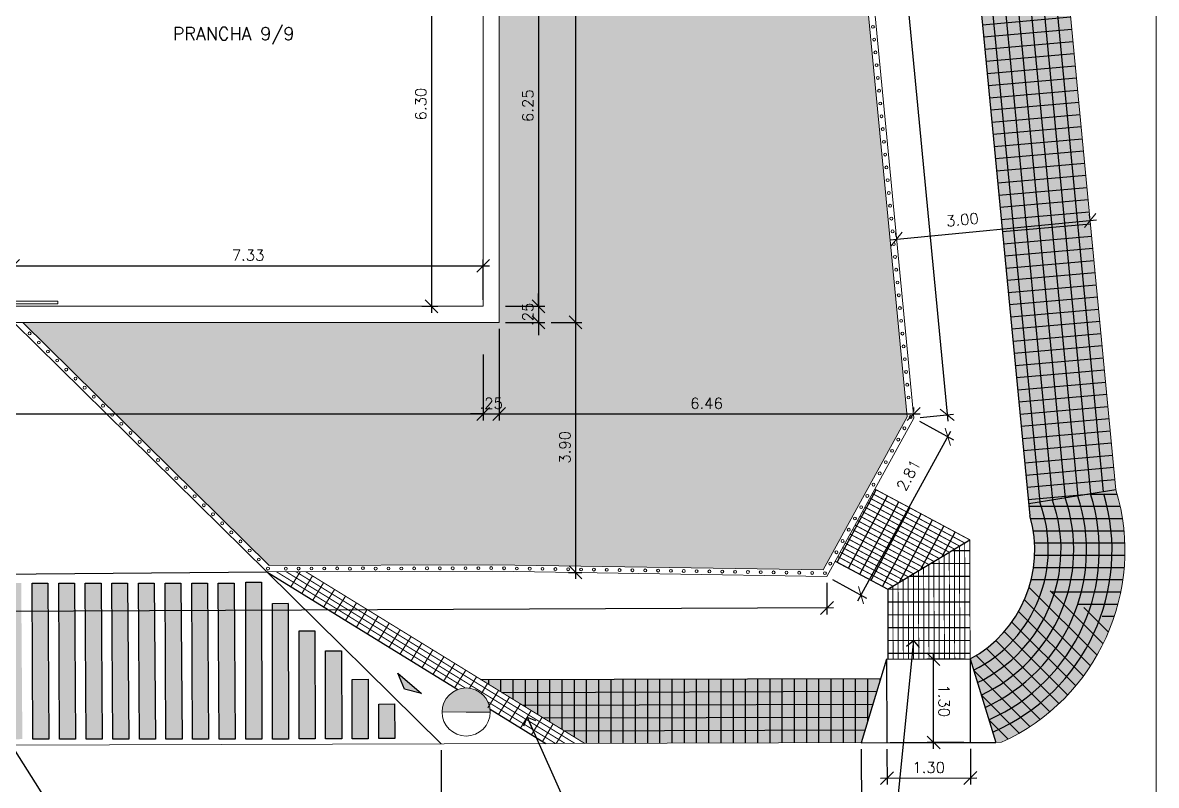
# Model space of a CAD drawing. Header units: millimetres. Extents: x 521 to 1055, y 261 to 520.
# Drawn here: x 612.5 to 630.16, y 449.9 to 461.79 of the extents above; entities that cross this region are included whole.
import ezdxf

# ---------------------------------------------------------------- set-up
doc = ezdxf.new("R2010")
doc.units = ezdxf.units.MM
doc.linetypes.add('CONTINU', pattern=[0])
doc.layers.add('0.1', color=8, linetype='Continuous', lineweight=13)
doc.layers.add('02', color=1, linetype='Continuous')
doc.layers.add('Texto 2', color=1, linetype='Continuous')
doc.styles.add('ROMANS', font='romans')
doc.styles.get("Standard").update_dxf_attribs({"font": 'romans.shx'})
doc.dimstyles.new('Fares Eng - 100', dxfattribs={"dimscale": 2, "dimtxt": 0.05, "dimasz": 0.1, "dimexe": 0.05, "dimexo": 0.1, "dimgap": 0.05, "dimtad": 1, "dimlfac": 2, "dimzin": 4, "dimdsep": 46, "dimtxsty": 'ROMANS', "dimblk1": 'OBLIQUE', "dimblk2": 'OBLIQUE', "dimsah": 1, "dimcen": 0.05, "dimdle": 0.05, "dimclrd": 256, "dimclre": 256, "dimclrt": 1, "dimaunit": 1, "dimadec": 0, "dimazin": 0, "dimtfac": 1, "dimtmove": 2, "dimatfit": 3, "dimldrblk": 'OPEN90', "dimfxl": 1, "dimtolj": 1, "dimtzin": 0, "dimarcsym": 0})
doc.dimstyles.new('Fares Eng - 50', dxfattribs={"dimscale": 2, "dimtxt": 0.085, "dimasz": 0.1, "dimexe": 0.05, "dimexo": 0.05, "dimgap": 0.04, "dimtad": 1, "dimzin": 4, "dimdsep": 46, "dimtxsty": 'ROMANS', "dimblk1": 'OBLIQUE', "dimblk2": 'OBLIQUE', "dimsah": 1, "dimcen": 0.05, "dimdle": 0.05, "dimclrd": 8, "dimclre": 8, "dimclrt": 8, "dimaunit": 1, "dimadec": 0, "dimazin": 0, "dimtfac": 1, "dimtix": 1, "dimtmove": 2, "dimatfit": 0, "dimldrblk": 'OPEN90', "dimfxl": 1, "dimtolj": 1, "dimtzin": 0, "dimarcsym": 0})
pattern_1 = [(90, (143.7004, 358.23872), (-0.0549926, 3e-18), [0.03175, -0.0635]), (210, (143.7004, 358.23872), (0.0274963, -0.0476249886), [0.03175, -0.0635]), (150, (143.7004, 358.27047), (-0.0274963, -0.0476249886), [0.03175, -0.0635])]
pattern_2 = [(5, (143.7004, 358.23872), (-0.01660317, 0.18977509), [])]

# ---------------------------------------------------------------- blocks, each defined once
blk = doc.blocks.new('_OBLIQUE')
at = {"color": 0, "linetype": 'ByBlock'}
blk.add_line((-0.5, -0.5), (0.5, 0.5), dxfattribs=at)
blk = doc.blocks.new('_Open90')
at = {"color": 0, "linetype": 'ByBlock', "lineweight": -2}
for p, q in [((0, 0), (-1, 0)), ((-0.5, 0.5), (0, 0)), ((0, 0), (-0.5, -0.5))]:
    blk.add_line(p, q, dxfattribs=at)
blk = doc.blocks.new('*D2620')
at = {"layer": '0.1', "color": 8, "linetype": 'CONTINU', "lineweight": -2, "transparency": 16777216}
for p, q in [((620.023, 463.617), (620.634, 463.617)), ((620.534, 463.717), (620.534, 457.267)), ((620.023, 457.367), (620.634, 457.367))]:
    blk.add_line(p, q, dxfattribs=at)
at = {"layer": 'DEFPOINTS', "color": 0, "linetype": 'CONTINU', "lineweight": -2, "transparency": 16777216}
for p in [(619.923, 463.617), (619.923, 457.367), (620.534, 457.367)]:
    blk.add_point(p, dxfattribs=at)
at = {"layer": '0.1', "color": 8, "linetype": 'CONTINU', "lineweight": -2, "transparency": 16777216, "xscale": 0.2, "yscale": 0.2, "zscale": 0.2}
for p, rotation in [((620.534, 463.617), 90), ((620.534, 457.367), 270)]:
    blk.add_blockref('_OBLIQUE', p, dxfattribs=dict(at, rotation=rotation))
at = {"layer": '0.1', "color": 8, "linetype": 'CONTINU', "transparency": 16777216, "insert": (620.369, 460.492), "char_height": 0.17, "attachment_point": 5, "rotation": 90, "style": 'ROMANS'}
blk.add_mtext('\\A1;6.25', dxfattribs=at)
blk = doc.blocks.new('*D2905')
at = {"layer": '0.1', "color": 8, "linetype": 'CONTINU', "lineweight": -2, "transparency": 16777216}
for p, q in [((620.534, 457.367), (620.534, 457.567)), ((620.023, 457.367), (620.634, 457.367)), ((620.534, 457.367), (620.534, 457.117)), ((620.023, 457.117), (620.634, 457.117)), ((620.534, 457.117), (620.534, 456.917))]:
    blk.add_line(p, q, dxfattribs=at)
at = {"layer": 'DEFPOINTS', "color": 0, "linetype": 'CONTINU', "lineweight": -2, "transparency": 16777216}
for p in [(619.923, 457.367), (619.923, 457.117), (620.534, 457.117)]:
    blk.add_point(p, dxfattribs=at)
at = {"layer": '0.1', "color": 8, "linetype": 'CONTINU', "lineweight": -2, "transparency": 16777216, "xscale": 0.2, "yscale": 0.2, "zscale": 0.2}
for p, rotation in [((620.534, 457.367), 270), ((620.534, 457.117), 90)]:
    blk.add_blockref('_OBLIQUE', p, dxfattribs=dict(at, rotation=rotation))
at = {"layer": '0.1', "color": 8, "linetype": 'CONTINU', "transparency": 16777216, "insert": (620.369, 457.242), "char_height": 0.17, "attachment_point": 5, "rotation": 90, "style": 'ROMANS'}
blk.add_mtext('\\A1;.25', dxfattribs=at)
blk = doc.blocks.new('*D2622')
at = {"layer": '0.1', "color": 8, "linetype": 'CONTINU', "lineweight": -2, "transparency": 16777216}
for p, q in [((621.111, 483.217), (621.111, 457.017)), ((620.734, 483.117), (621.211, 483.117)), ((620.734, 457.117), (621.211, 457.117))]:
    blk.add_line(p, q, dxfattribs=at)
at = {"layer": 'DEFPOINTS', "color": 0, "linetype": 'CONTINU', "lineweight": -2, "transparency": 16777216}
for p in [(620.634, 483.117), (620.634, 457.117), (621.111, 457.117)]:
    blk.add_point(p, dxfattribs=at)
at = {"layer": '0.1', "color": 8, "linetype": 'CONTINU', "lineweight": -2, "transparency": 16777216, "xscale": 0.2, "yscale": 0.2, "zscale": 0.2}
for p, rotation in [((621.111, 483.117), 90), ((621.111, 457.117), 270)]:
    blk.add_blockref('_OBLIQUE', p, dxfattribs=dict(at, rotation=rotation))
at = {"layer": '0.1', "color": 8, "linetype": 'CONTINU', "transparency": 16777216, "insert": (620.946, 470.117), "char_height": 0.17, "attachment_point": 5, "rotation": 90, "style": 'ROMANS'}
blk.add_mtext('\\A1;26.00', dxfattribs=at)
blk = doc.blocks.new('*D2650')
at = {"layer": '0.1', "color": 8, "linetype": 'CONTINU', "lineweight": -2, "transparency": 16777216}
for p, q in [((601.523, 456.617), (601.523, 455.589)), ((619.673, 456.617), (619.673, 455.589)), ((601.423, 455.689), (619.773, 455.689))]:
    blk.add_line(p, q, dxfattribs=at)
at = {"layer": 'DEFPOINTS', "color": 0, "linetype": 'CONTINU', "lineweight": -2, "transparency": 16777216}
for p in [(601.523, 456.717), (619.673, 456.717), (619.673, 455.689)]:
    blk.add_point(p, dxfattribs=at)
at = {"layer": '0.1', "color": 8, "linetype": 'CONTINU', "lineweight": -2, "transparency": 16777216, "xscale": 0.2, "yscale": 0.2, "zscale": 0.2, "rotation": 180}
blk.add_blockref('_OBLIQUE', (601.523, 455.689), dxfattribs=at)
at = {"layer": '0.1', "color": 8, "linetype": 'CONTINU', "lineweight": -2, "transparency": 16777216, "xscale": 0.2, "yscale": 0.2, "zscale": 0.2}
blk.add_blockref('_OBLIQUE', (619.673, 455.689), dxfattribs=at)
at = {"layer": '0.1', "color": 8, "linetype": 'CONTINU', "transparency": 16777216, "insert": (611.272, 455.889), "char_height": 0.17, "attachment_point": 5, "style": 'ROMANS'}
blk.add_mtext('\\A1;18.15', dxfattribs=at)
blk = doc.blocks.new('*D2651')
at = {"layer": '0.1', "color": 8, "linetype": 'CONTINU', "lineweight": -2, "transparency": 16777216}
for p, q in [((619.923, 457.017), (619.923, 455.589)), ((619.673, 456.617), (619.673, 455.589)), ((619.673, 455.689), (619.473, 455.689)), ((619.673, 455.689), (619.923, 455.689)), ((619.923, 455.689), (620.123, 455.689))]:
    blk.add_line(p, q, dxfattribs=at)
at = {"layer": 'DEFPOINTS', "color": 0, "linetype": 'CONTINU', "lineweight": -2, "transparency": 16777216}
for p in [(619.923, 457.117), (619.673, 456.717), (619.923, 455.689)]:
    blk.add_point(p, dxfattribs=at)
at = {"layer": '0.1', "color": 8, "linetype": 'CONTINU', "lineweight": -2, "transparency": 16777216, "xscale": 0.2, "yscale": 0.2, "zscale": 0.2}
blk.add_blockref('_OBLIQUE', (619.673, 455.689), dxfattribs=at)
at = {"layer": '0.1', "color": 8, "linetype": 'CONTINU', "lineweight": -2, "transparency": 16777216, "xscale": 0.2, "yscale": 0.2, "zscale": 0.2, "rotation": 180}
blk.add_blockref('_OBLIQUE', (619.923, 455.689), dxfattribs=at)
at = {"layer": '0.1', "color": 8, "linetype": 'CONTINU', "transparency": 16777216, "insert": (619.798, 455.854), "char_height": 0.17, "attachment_point": 5, "style": 'ROMANS'}
blk.add_mtext('\\A1;.25', dxfattribs=at)
blk = doc.blocks.new('rampa')
at = {"layer": '02', "color": 8, "linetype": 'CONTINU', "lineweight": -2}
for p, q in [((381.699, 87.758), (381.299, 86.458)), ((381.699, 87.758), (382.999, 87.758)), ((381.699, 87.758), (381.699, 86.458)), ((382.999, 87.758), (382.999, 86.458)), ((382.999, 87.758), (383.399, 86.458)), ((381.299, 86.458), (383.399, 86.458))]:
    blk.add_line(p, q, dxfattribs=at)
blk = doc.blocks.new('*D3049')
at = {"layer": '0.1', "color": 8, "linetype": 'CONTINU', "lineweight": -2, "transparency": 16777216}
for p, q in [((620.834, 457.117), (621.211, 457.117)), ((621.111, 457.217), (621.111, 453.121)), ((621.003, 453.221), (621.211, 453.221))]:
    blk.add_line(p, q, dxfattribs=at)
at = {"layer": 'DEFPOINTS', "color": 0, "linetype": 'CONTINU', "lineweight": -2, "transparency": 16777216}
for p in [(620.734, 457.117), (620.903, 453.221), (621.111, 453.221)]:
    blk.add_point(p, dxfattribs=at)
at = {"layer": '0.1', "color": 8, "linetype": 'CONTINU', "lineweight": -2, "transparency": 16777216, "xscale": 0.2, "yscale": 0.2, "zscale": 0.2}
for p, rotation in [((621.111, 457.117), 90), ((621.111, 453.221), 270)]:
    blk.add_blockref('_OBLIQUE', p, dxfattribs=dict(at, rotation=rotation))
at = {"layer": '0.1', "color": 8, "linetype": 'CONTINU', "transparency": 16777216, "insert": (620.946, 455.169), "char_height": 0.17, "attachment_point": 5, "rotation": 90, "style": 'ROMANS'}
blk.add_mtext('\\A1;3.90', dxfattribs=at)
blk = doc.blocks.new('*D3050')
at = {"layer": '0.1', "color": 8, "linetype": 'CONTINU', "lineweight": -2, "transparency": 16777216}
for p, q in [((619.923, 457.017), (619.923, 455.589)), ((619.823, 455.689), (626.48, 455.689)), ((626.38, 455.726), (626.38, 455.789))]:
    blk.add_line(p, q, dxfattribs=at)
at = {"layer": 'DEFPOINTS', "color": 0, "linetype": 'CONTINU', "lineweight": -2, "transparency": 16777216}
for p in [(619.923, 457.117), (626.38, 455.689), (626.38, 455.626)]:
    blk.add_point(p, dxfattribs=at)
at = {"layer": '0.1', "color": 8, "linetype": 'CONTINU', "lineweight": -2, "transparency": 16777216, "xscale": 0.2, "yscale": 0.2, "zscale": 0.2, "rotation": 180}
blk.add_blockref('_OBLIQUE', (619.923, 455.689), dxfattribs=at)
at = {"layer": '0.1', "color": 8, "linetype": 'CONTINU', "lineweight": -2, "transparency": 16777216, "xscale": 0.2, "yscale": 0.2, "zscale": 0.2}
blk.add_blockref('_OBLIQUE', (626.38, 455.689), dxfattribs=at)
at = {"layer": '0.1', "color": 8, "linetype": 'CONTINU', "lineweight": -2, "transparency": 16777216, "insert": (623.152, 455.854), "char_height": 0.17, "attachment_point": 5, "style": 'ROMANS'}
blk.add_mtext('\\A1;6.46', dxfattribs=at)
blk = doc.blocks.new('*D3051')
at = {"layer": '0.1', "color": 8, "linetype": 'CONTINU', "lineweight": -2, "transparency": 16777216}
for p, q in [((626.013, 458.404), (629.227, 458.712)), ((629.124, 458.742), (629.118, 458.802)), ((626.109, 458.452), (626.103, 458.513))]:
    blk.add_line(p, q, dxfattribs=at)
at = {"layer": 'DEFPOINTS', "color": 0, "linetype": 'CONTINU', "lineweight": -2, "transparency": 16777216}
for p in [(629.128, 458.703), (629.134, 458.642), (626.118, 458.353)]:
    blk.add_point(p, dxfattribs=at)
at = {"layer": '0.1', "color": 8, "linetype": 'CONTINU', "lineweight": -2, "transparency": 16777216, "xscale": 0.2, "yscale": 0.2, "zscale": 0.2}
for p, rotation in [((629.128, 458.703), 5.482960728438052), ((626.112, 458.413), 185.4829607284381)]:
    blk.add_blockref('_OBLIQUE', p, dxfattribs=dict(at, rotation=rotation))
at = {"layer": '0.1', "color": 8, "linetype": 'CONTINU', "lineweight": -2, "transparency": 16777216, "insert": (627.138, 458.717), "char_height": 0.17, "attachment_point": 5, "rotation": 5.483, "style": 'ROMANS'}
blk.add_mtext('\\A1;3.00', dxfattribs=at)
blk = doc.blocks.new('*D3069')
at = {"layer": '0.1', "color": 8, "linetype": 'CONTINU', "lineweight": -2, "transparency": 16777216}
for p, q in [((625.962, 450.468), (625.964, 449.914)), ((627.262, 450.472), (627.264, 449.918)), ((625.863, 450.014), (627.363, 450.018))]:
    blk.add_line(p, q, dxfattribs=at)
at = {"layer": 'DEFPOINTS', "color": 0, "linetype": 'CONTINU', "lineweight": -2, "transparency": 16777216}
for p in [(625.962, 450.568), (627.262, 450.572), (627.263, 450.018)]:
    blk.add_point(p, dxfattribs=at)
at = {"layer": '0.1', "color": 8, "linetype": 'CONTINU', "lineweight": -2, "transparency": 16777216, "xscale": 0.2, "yscale": 0.2, "zscale": 0.2}
for p, rotation in [((625.963, 450.014), 180.1561271554887), ((627.263, 450.018), 0.1561271554886992)]:
    blk.add_blockref('_OBLIQUE', p, dxfattribs=dict(at, rotation=rotation))
at = {"layer": '0.1', "color": 8, "linetype": 'CONTINU', "lineweight": -2, "transparency": 16777216, "insert": (626.613, 450.181), "char_height": 0.17, "attachment_point": 5, "rotation": 0.1561, "style": 'ROMANS'}
blk.add_mtext('\\A1;1.30', dxfattribs=at)
blk = doc.blocks.new('*D3070')
at = {"layer": '0.1', "color": 8, "linetype": 'CONTINU', "lineweight": -2, "transparency": 16777216}
for p, q in [((626.69, 450.47), (626.686, 451.97)), ((627.158, 451.872), (626.586, 451.87)), ((627.162, 450.572), (626.59, 450.57))]:
    blk.add_line(p, q, dxfattribs=at)
at = {"layer": 'DEFPOINTS', "color": 0, "linetype": 'CONTINU', "lineweight": -2, "transparency": 16777216}
for p in [(626.686, 451.87), (627.258, 451.872), (627.262, 450.572)]:
    blk.add_point(p, dxfattribs=at)
at = {"layer": '0.1', "color": 8, "linetype": 'CONTINU', "lineweight": -2, "transparency": 16777216, "xscale": 0.2, "yscale": 0.2, "zscale": 0.2}
for p, rotation in [((626.686, 451.87), 90.15612715549368), ((626.69, 450.57), 270.1561271554937)]:
    blk.add_blockref('_OBLIQUE', p, dxfattribs=dict(at, rotation=rotation))
at = {"layer": '0.1', "color": 8, "linetype": 'CONTINU', "lineweight": -2, "transparency": 16777216, "insert": (626.853, 451.221), "char_height": 0.17, "attachment_point": 5, "rotation": 270.1561, "style": 'ROMANS'}
blk.add_mtext('\\A1;1.30', dxfattribs=at)
blk = doc.blocks.new('SET1')
at = {"layer": 'Texto 2'}
blk.add_hatch(color=8, dxfattribs=at).paths.add_polyline_path([(0.282, 0.232), (-0.113, 0.138), (-0.282, -0.232)])
at = {"layer": 'Texto 2', "color": 1}
blk.add_lwpolyline([(-0.282, -0.232), (-0.113, 0.138), (0.282, 0.232)], close=True, dxfattribs=at)
blk = doc.blocks.new('*D3078')
at = {"layer": '0.1', "color": 8, "linetype": 'CONTINU', "lineweight": -2, "transparency": 16777216}
for p, q in [((621.797, 504.41), (622.32, 504.46)), ((622.211, 504.55), (626.912, 455.577)), ((626.479, 455.636), (627.002, 455.686))]:
    blk.add_line(p, q, dxfattribs=at)
at = {"layer": 'DEFPOINTS', "color": 0, "linetype": 'CONTINU', "lineweight": -2, "transparency": 16777216}
for p in [(621.698, 504.401), (626.903, 455.676), (626.38, 455.626)]:
    blk.add_point(p, dxfattribs=at)
at = {"layer": '0.1', "color": 8, "linetype": 'CONTINU', "lineweight": -2, "transparency": 16777216, "xscale": 0.2, "yscale": 0.2, "zscale": 0.2}
for p, rotation in [((622.221, 504.451), 95.48347319218402), ((626.903, 455.676), 275.483473192184)]:
    blk.add_blockref('_OBLIQUE', p, dxfattribs=dict(at, rotation=rotation))
at = {"layer": '0.1', "color": 8, "linetype": 'CONTINU', "lineweight": -2, "transparency": 16777216, "insert": (625.204, 476.949), "char_height": 0.17, "attachment_point": 5, "rotation": 275.4835, "style": 'ROMANS'}
blk.add_mtext('\\A1;49.00', dxfattribs=at)
blk = doc.blocks.new('*D3079')
at = {"layer": '0.1', "color": 8, "linetype": 'CONTINU', "lineweight": -2, "transparency": 16777216}
for p, q in [((626.468, 455.578), (626.999, 455.286)), ((625.51, 452.779), (626.96, 455.422)), ((625.114, 453.11), (625.646, 452.819))]:
    blk.add_line(p, q, dxfattribs=at)
at = {"layer": 'DEFPOINTS', "color": 0, "linetype": 'CONTINU', "lineweight": -2, "transparency": 16777216}
for p in [(626.38, 455.626), (626.912, 455.334), (625.027, 453.158)]:
    blk.add_point(p, dxfattribs=at)
at = {"layer": '0.1', "color": 8, "linetype": 'CONTINU', "lineweight": -2, "transparency": 16777216, "xscale": 0.2, "yscale": 0.2, "zscale": 0.2}
for p, rotation in [((626.912, 455.334), 61.25928870441498), ((625.558, 452.867), 241.259288704415)]:
    blk.add_blockref('_OBLIQUE', p, dxfattribs=dict(at, rotation=rotation))
at = {"layer": '0.1', "color": 8, "linetype": 'CONTINU', "lineweight": -2, "transparency": 16777216, "insert": (626.299, 454.736), "char_height": 0.17, "attachment_point": 5, "rotation": 61.2593, "style": 'ROMANS'}
blk.add_mtext('\\A1;2.81', dxfattribs=at)
blk = doc.blocks.new('*D3080')
at = {"layer": '0.1', "color": 8, "linetype": 'CONTINU', "lineweight": -2, "transparency": 16777216}
for p, q in [((625.027, 453.058), (625.029, 452.567)), ((625.129, 452.667), (531.504, 452.274)), ((531.603, 452.667), (531.605, 452.175))]:
    blk.add_line(p, q, dxfattribs=at)
at = {"layer": 'DEFPOINTS', "color": 0, "linetype": 'CONTINU', "lineweight": -2, "transparency": 16777216}
for p in [(625.027, 453.158), (531.602, 452.767), (531.604, 452.275)]:
    blk.add_point(p, dxfattribs=at)
at = {"layer": '0.1', "color": 8, "linetype": 'CONTINU', "lineweight": -2, "transparency": 16777216, "xscale": 0.2, "yscale": 0.2, "zscale": 0.2}
for p, rotation in [((625.029, 452.667), 0.2402193175315493), ((531.604, 452.275), 180.2402193175315)]:
    blk.add_blockref('_OBLIQUE', p, dxfattribs=dict(at, rotation=rotation))
at = {"layer": '0.1', "color": 8, "linetype": 'CONTINU', "lineweight": -2, "transparency": 16777216, "insert": (570.977, 452.689), "char_height": 0.17, "attachment_point": 5, "rotation": 0.2402, "style": 'ROMANS'}
blk.add_mtext('\\A1;93.43', dxfattribs=at)
blk = doc.blocks.new('*D3086')
at = {"layer": '0.1', "color": 8, "linetype": 'CONTINU', "lineweight": -2, "transparency": 16777216}
for p, q in [((602.043, 450.403), (602.049, 448.344)), ((619.018, 450.449), (619.023, 448.391)), ((601.948, 448.444), (619.123, 448.491))]:
    blk.add_line(p, q, dxfattribs=at)
at = {"layer": 'DEFPOINTS', "color": 0, "linetype": 'CONTINU', "lineweight": -2, "transparency": 16777216}
for p in [(619.018, 450.549), (602.043, 450.503), (619.023, 448.491)]:
    blk.add_point(p, dxfattribs=at)
at = {"layer": '0.1', "color": 8, "linetype": 'CONTINU', "lineweight": -2, "transparency": 16777216, "xscale": 0.2, "yscale": 0.2, "zscale": 0.2}
for p, rotation in [((619.023, 448.491), 0.1561271554899587), ((602.048, 448.444), 180.1561271554899)]:
    blk.add_blockref('_OBLIQUE', p, dxfattribs=dict(at, rotation=rotation))
at = {"layer": '0.1', "color": 8, "linetype": 'CONTINU', "lineweight": -2, "transparency": 16777216, "insert": (610.535, 448.632), "char_height": 0.17, "attachment_point": 5, "rotation": 0.1561, "style": 'ROMANS'}
blk.add_mtext('\\A1;16.97', dxfattribs=at)
blk = doc.blocks.new('*D3087')
at = {"layer": '0.1', "color": 8, "linetype": 'CONTINU', "lineweight": -2, "transparency": 16777216}
for p, q in [((619.018, 450.449), (619.023, 448.391)), ((625.562, 450.467), (625.568, 448.408)), ((618.923, 448.49), (625.667, 448.509))]:
    blk.add_line(p, q, dxfattribs=at)
at = {"layer": 'DEFPOINTS', "color": 0, "linetype": 'CONTINU', "lineweight": -2, "transparency": 16777216}
for p in [(619.018, 450.549), (625.562, 450.567), (625.567, 448.508)]:
    blk.add_point(p, dxfattribs=at)
at = {"layer": '0.1', "color": 8, "linetype": 'CONTINU', "lineweight": -2, "transparency": 16777216, "xscale": 0.2, "yscale": 0.2, "zscale": 0.2}
for p, rotation in [((619.023, 448.491), 180.1561271554906), ((625.567, 448.508), 0.1561271554905694)]:
    blk.add_blockref('_OBLIQUE', p, dxfattribs=dict(at, rotation=rotation))
at = {"layer": '0.1', "color": 8, "linetype": 'CONTINU', "lineweight": -2, "transparency": 16777216, "insert": (622.295, 448.664), "char_height": 0.17, "attachment_point": 5, "rotation": 0.1561, "style": 'ROMANS'}
blk.add_mtext('\\A1;6.54', dxfattribs=at)
blk = doc.blocks.new('*D3430')
at = {"layer": '0.1', "color": 8, "linetype": 'CONTINU', "lineweight": -2, "transparency": 16777216}
for p, q in [((612.248, 457.998), (619.773, 457.998)), ((612.348, 457.467), (612.348, 458.098)), ((619.673, 457.467), (619.673, 458.098))]:
    blk.add_line(p, q, dxfattribs=at)
at = {"layer": 'DEFPOINTS', "color": 0, "linetype": 'CONTINU', "lineweight": -2, "transparency": 16777216}
for p in [(619.673, 457.998), (612.348, 457.367), (619.673, 457.367)]:
    blk.add_point(p, dxfattribs=at)
at = {"layer": '0.1', "color": 8, "linetype": 'CONTINU', "lineweight": -2, "transparency": 16777216, "xscale": 0.2, "yscale": 0.2, "zscale": 0.2, "rotation": 180}
blk.add_blockref('_OBLIQUE', (612.348, 457.998), dxfattribs=at)
at = {"layer": '0.1', "color": 8, "linetype": 'CONTINU', "lineweight": -2, "transparency": 16777216, "xscale": 0.2, "yscale": 0.2, "zscale": 0.2}
blk.add_blockref('_OBLIQUE', (619.673, 457.998), dxfattribs=at)
at = {"layer": '0.1', "color": 8, "linetype": 'CONTINU', "lineweight": -2, "transparency": 16777216, "insert": (616.011, 458.163), "char_height": 0.17, "attachment_point": 5, "style": 'ROMANS'}
blk.add_mtext('\\A1;7.33', dxfattribs=at)
blk = doc.blocks.new('*D3477')
at = {"layer": '0.1', "color": 8, "linetype": 'CONTINU', "lineweight": -2, "transparency": 16777216}
for p, q in [((618.867, 463.767), (618.867, 457.267)), ((618.715, 463.667), (618.967, 463.667)), ((618.715, 457.367), (618.967, 457.367))]:
    blk.add_line(p, q, dxfattribs=at)
at = {"layer": 'DEFPOINTS', "color": 0, "linetype": 'CONTINU', "lineweight": -2, "transparency": 16777216}
for p in [(618.615, 463.667), (618.615, 457.367), (618.867, 457.367)]:
    blk.add_point(p, dxfattribs=at)
at = {"layer": '0.1', "color": 8, "linetype": 'CONTINU', "lineweight": -2, "transparency": 16777216, "xscale": 0.2, "yscale": 0.2, "zscale": 0.2}
for p, rotation in [((618.867, 463.667), 90), ((618.867, 457.367), 270)]:
    blk.add_blockref('_OBLIQUE', p, dxfattribs=dict(at, rotation=rotation))
at = {"layer": '0.1', "color": 8, "linetype": 'CONTINU', "lineweight": -2, "transparency": 16777216, "insert": (618.702, 460.517), "char_height": 0.17, "attachment_point": 5, "rotation": 90, "style": 'ROMANS'}
blk.add_mtext('\\A1;6.30', dxfattribs=at)

msp = doc.modelspace()

# ---------------------------------------------------------------- hatches: boundary and pattern name
at = {"layer": '0.1', "linetype": 'CONTINU', "lineweight": -2}
h = msp.add_hatch(dxfattribs=at)
h.set_pattern_fill('HEX,_O', color=8, scale=0.01, angle=90, double=1)
h.set_pattern_definition(pattern_1)
h.paths.add_polyline_path([(628.08009, 467.52495), (626.93637, 467.07986), (627.89129, 457.19389), (629.1664, 456.20789)])
h.paths.add_polyline_path([(628.27377, 467.60032), (628.08009, 467.52495), (629.1664, 456.20789), (629.38343, 456.04007)])
h = msp.add_hatch(dxfattribs=at)
h.set_pattern_fill('AR-SAND,_O', color=8, scale=0.005, double=1)
h.set_pattern_definition([(37.5, (143.7004, 358.23872), (-0.00800016, 0.24470662), [0, -0.19304, 0, -0.2159, 0, -0.206375]), (7.5, (143.7004, 358.23872), (0.22476164, 0.35841255), [0, -0.10414, 0, -0.17399, 0, -0.066675]), (327.5, (143.5442, 358.23872), (0.395496185, 0.00071859), [0, -0.0635, 0, -0.2286, 0, -0.29845]), (317.5, (143.5442, 358.23872), (0.38177823, 0.11146466), [0, -0.03175, 0, -0.14986, 0, -0.17145])])
h.paths.add_polyline_path([(625.39317, 464.85808), (619.92327, 463.47843), (619.92327, 459.27996), (626.20866, 456.36321)])
h.paths.add_polyline_path([(619.92327, 459.27996), (619.92327, 457.11692), (617.49792, 457.11692), (619.82455, 453.33773), (624.96795, 453.25933), (626.27741, 455.64707), (626.20866, 456.36321)])
h.paths.add_polyline_path([(617.49792, 457.11692), (614.61616, 457.11692), (613.5184, 456.11582), (616.34126, 453.3305), (619.82454, 453.33774)])
h.paths.add_polyline_path([(614.61616, 457.11692), (612.5038, 457.11692), (613.5184, 456.11582)])
h.paths.add_polyline_path([(620.18393, 463.48716), (620.18393, 463.99668), (620.48393, 463.99668), (620.48393, 463.48716)], flags=24)
h.paths.add_polyline_path([(620.18393, 460.14192), (620.18393, 460.84192), (620.48393, 460.84192), (620.48393, 460.14192)], flags=24)
h.paths.add_polyline_path([(620.18393, 456.98716), (620.18393, 457.49668), (620.48393, 457.49668), (620.48393, 456.98716)], flags=25)
h.paths.add_polyline_path([(619.54351, 456.0385), (620.05303, 456.0385), (620.05303, 455.7385), (619.54351, 455.7385)], flags=24)
h.paths.add_polyline_path([(620.76121, 454.82084), (620.76121, 455.52084), (621.06121, 455.52084), (621.06121, 454.82084)], flags=24)
h.paths.add_polyline_path([(622.80158, 456.0385), (623.50158, 456.0385), (623.50158, 455.7385), (622.80158, 455.7385)], flags=24)
h = msp.add_hatch(dxfattribs=at)
h.set_pattern_fill('LINE,_O', color=8, scale=0.06, angle=5, double=1)
h.set_pattern_definition(pattern_2)
h.paths.add_polyline_path([(628.56366, 462.48721), (627.22494, 464.09238), (627.9185, 456.91223), (629.09199, 456.98306)])
h.paths.add_polyline_path([(628.79071, 462.21496), (628.56366, 462.48721), (629.09199, 456.98306), (629.29175, 456.99512)])
h = msp.add_hatch(dxfattribs=at)
h.set_pattern_fill('HEX,_O', color=8, scale=0.01, angle=90, double=1)
h.set_pattern_definition(pattern_1)
h.paths.add_polyline_path([(629.5308, 454.50479), (629.38343, 456.04007), (627.89129, 457.19389), (628.18992, 454.10223, -0.35323), (627.25827, 451.87179), (627.66182, 450.57289), (627.74513, 450.57311, 0.37524983)])
h = msp.add_hatch(dxfattribs=at)
h.set_pattern_fill('LINE,_O', color=8, scale=0.06, angle=5, double=1)
h.set_pattern_definition(pattern_2)
h.paths.add_polyline_path([(627.9185, 456.91223), (628.17177, 454.29021), (629.5308, 454.50479), (629.29175, 456.99512)])
h = msp.add_hatch(dxfattribs=at)
h.set_pattern_fill('LINE,_O', color=8, scale=0.06, double=1)
h.set_pattern_definition([(0, (143.7004, 358.23872), (0, 0.1905), [])])
h.paths.add_polyline_path([(629.5308, 454.50479), (628.17177, 454.29021), (628.18992, 454.10223, -0.13563347), (628.20408, 453.07722), (629.47812, 452.45701, 0.16003498)])
h = msp.add_hatch(color=8, dxfattribs=at)
h.dxf.hatch_style = 1
h.paths.add_polyline_path([(618.29336, 451.1719), (618.04814, 451.17005), (618.04743, 450.63113), (618.29742, 450.63301)])
h.paths.add_polyline_path([(617.87888, 451.55596), (617.63366, 451.55412), (617.63294, 450.62801), (617.88293, 450.62989)])
h.paths.add_polyline_path([(617.46437, 451.99846), (617.21915, 451.99661), (617.21843, 450.62801), (617.46843, 450.62989)])
h.paths.add_polyline_path([(617.04986, 452.31189), (616.80464, 452.31005), (616.80392, 450.62801), (617.05392, 450.62989)])
h.paths.add_polyline_path([(616.6354, 452.73893), (616.39018, 452.73708), (616.38946, 450.62177), (616.63946, 450.62365)])
h.paths.add_polyline_path([(616.22089, 453.0708), (615.97567, 453.06895), (615.97495, 450.62177), (616.22495, 450.62365)])
h.paths.add_polyline_path([(615.79212, 453.05537), (615.5469, 453.05352), (615.56044, 450.62177), (615.81044, 450.62365)])
h.paths.add_polyline_path([(615.37761, 453.05537), (615.13239, 453.05352), (615.14594, 450.62177), (615.39593, 450.62365)])
h.paths.add_polyline_path([(614.9631, 453.05537), (614.71788, 453.05352), (614.73143, 450.62177), (614.98142, 450.62365)])
h.paths.add_polyline_path([(614.5486, 453.05488), (614.30338, 453.05304), (614.31692, 450.62128), (614.56691, 450.62317)])
h.paths.add_polyline_path([(614.13409, 453.05488), (613.88887, 453.05304), (613.90241, 450.62128), (614.15241, 450.62317)])
h.paths.add_polyline_path([(613.71958, 453.05488), (613.47436, 453.05304), (613.4879, 450.62128), (613.7379, 450.62317)])
h.paths.add_polyline_path([(613.30507, 453.05488), (613.05985, 453.05304), (613.0734, 450.62128), (613.32339, 450.62317)])
h.paths.add_polyline_path([(612.89057, 453.0544), (612.64535, 453.05256), (612.65889, 450.6208), (612.90888, 450.62269)])
h.paths.add_polyline_path([(612.47606, 453.0544), (612.23084, 453.05256), (612.24438, 450.6208), (612.49437, 450.62269)])
h.paths.add_polyline_path([(612.06155, 453.0544), (611.81633, 453.05256), (611.82987, 450.6208), (612.07987, 450.62269)])
h.paths.add_polyline_path([(611.64704, 453.05392), (611.40182, 453.05208), (611.41537, 450.62032), (611.66536, 450.6222)])
h.paths.add_polyline_path([(611.23254, 453.05344), (610.98732, 453.05159), (611.00086, 450.61984), (611.25085, 450.62172)])
h.paths.add_polyline_path([(610.81803, 453.05344), (610.57281, 453.05159), (610.58635, 450.61984), (610.83635, 450.62172)])
h.paths.add_polyline_path([(610.40352, 453.05344), (610.1583, 453.05159), (610.17184, 450.61984), (610.42184, 450.62172)])
h.paths.add_polyline_path([(609.98901, 453.05344), (609.74379, 453.05159), (609.75734, 450.61984), (610.00733, 450.62172)])
h.paths.add_polyline_path([(609.57451, 453.05296), (609.32929, 453.05111), (609.34283, 450.61936), (609.59282, 450.62124)])
h.paths.add_polyline_path([(609.16, 453.05296), (608.91478, 453.05111), (608.92832, 450.61936), (609.17831, 450.62124)])
h.paths.add_polyline_path([(608.74549, 453.05296), (608.50027, 453.05111), (608.51381, 450.61936), (608.76381, 450.62124)])
h.paths.add_polyline_path([(608.33098, 453.05296), (608.08576, 453.05111), (608.0993, 450.61936), (608.3493, 450.62124)])
h.paths.add_polyline_path([(607.91648, 453.05248), (607.67126, 453.05063), (607.6848, 450.61888), (607.93479, 450.62076)])
h.paths.add_polyline_path([(607.50197, 453.05248), (607.25675, 453.05063), (607.27029, 450.61888), (607.52028, 450.62076)])
h.paths.add_polyline_path([(607.08746, 453.05248), (606.84224, 453.05063), (606.85578, 450.61888), (607.10577, 450.62076)])
h.paths.add_polyline_path([(606.67295, 453.05248), (606.42773, 453.05063), (606.44127, 450.61888), (606.69126, 450.62076)])
h.paths.add_polyline_path([(606.25844, 453.052), (606.01322, 453.05015), (606.02677, 450.6184), (606.27676, 450.62028)])
h.paths.add_polyline_path([(605.84394, 453.052), (605.59872, 453.05015), (605.61226, 450.6184), (605.86225, 450.62028)])
h.paths.add_polyline_path([(605.42943, 453.052), (605.18421, 453.05015), (605.19775, 450.6184), (605.44774, 450.62028)])
h.paths.add_polyline_path([(605.03032, 453.03888), (604.7851, 453.03703), (604.78324, 450.6184), (605.03323, 450.62028)])
h.paths.add_polyline_path([(604.61581, 452.72281), (604.37059, 452.72096), (604.36873, 450.6184), (604.61872, 450.62028)])
h.paths.add_polyline_path([(604.2013, 452.24239), (603.95608, 452.24054), (603.95422, 450.6184), (604.20422, 450.62028)])
h.paths.add_polyline_path([(603.7868, 451.75046), (603.54157, 451.74861), (603.53971, 450.6184), (603.78971, 450.62028)])
h.paths.add_polyline_path([(603.37229, 451.33506), (603.12706, 451.33321), (603.1252, 450.6184), (603.3752, 450.62028)])
h.paths.add_polyline_path([(602.95777, 450.97431), (602.71256, 450.97247), (602.7107, 450.6184), (602.96069, 450.62028)])
h = msp.add_hatch(dxfattribs=at)
h.set_pattern_fill('LINE,_O', color=8, scale=0.06, angle=135, double=1)
h.set_pattern_definition([(135, (143.7004, 358.23872), (-0.13470384, -0.13470384), [])])
h.paths.add_polyline_path([(629.29713, 452.54512), (628.20408, 453.07722, -0.20764814), (627.25827, 451.87179), (627.61211, 450.73288, 0.20954319)])
h.paths.add_polyline_path([(629.47812, 452.45701), (629.29713, 452.54512, -0.20954319), (627.61211, 450.73288), (627.66182, 450.57289), (627.74513, 450.57311, 0.20302271)])
at = {"layer": '0.1'}
msp.add_hatch(color=8, dxfattribs=at).paths.add_polyline_path([(619.03256, 451.04703), (619.40756, 451.04506), (619.78255, 451.04309, 1)])
at = {"layer": '0.1', "linetype": 'CONTINU', "lineweight": -2}
h = msp.add_hatch(dxfattribs=at)
h.set_pattern_fill('HEX,_O', color=8, scale=0.01, angle=90, double=1)
h.set_pattern_definition(pattern_1)
h.paths.add_polyline_path([(625.86679, 451.568), (619.63869, 451.55103), (620.93247, 450.75455), (625.62282, 450.76733)])
h.paths.add_polyline_path([(625.62282, 450.76733), (620.93372, 450.75455), (620.93338, 450.75399), (621.25591, 450.55543), (625.56182, 450.56716)])
h = msp.add_hatch(dxfattribs=at)
h.set_pattern_fill('LINE,_O', color=8, scale=0.06, angle=90, double=1)
h.set_pattern_definition([(90, (143.7004, 358.23872), (-0.1905, 1e-17), [])])
h.paths.add_polyline_path([(625.86679, 451.568), (619.63869, 451.55103), (620.93247, 450.75455), (625.62282, 450.76733)])
h.paths.add_polyline_path([(625.62282, 450.76733), (620.93372, 450.75455), (620.93338, 450.75399), (621.25591, 450.55543), (625.56182, 450.56716)])

# ---------------------------------------------------------------- linework, layer by layer
at = {"layer": '0.1', "color": 8}
for p, q in [((626.3799, 455.62598), (621.69763, 504.4006)), ((626.27741, 455.64707), (621.60023, 504.36874)), ((625.27926, 498.79672), (629.5308, 454.50479)), ((616.30032, 453.23042), (612.36143, 457.11692)), ((616.34126, 453.3305), (612.50373, 457.117)), ((624.96795, 453.25933), (626.27741, 455.64707)), ((625.02667, 453.15842), (626.3799, 455.62598)), ((619.82301, 453.23774), (616.30032, 453.23042)), ((616.30032, 453.23042), (619.01754, 450.54933)), ((619.8228, 453.33774), (616.34126, 453.3305)), ((616.67809, 452.99785), (616.82193, 453.2315)), ((616.8484, 452.893), (617.01616, 453.16551)), ((619.82301, 453.23774), (625.02667, 453.15842)), ((619.82454, 453.33773), (624.96795, 453.25933)), ((617.01872, 452.78816), (617.18647, 453.06066)), ((617.18903, 452.68331), (617.35679, 452.95581)), ((617.35934, 452.57846), (617.5271, 452.85096)), ((617.52966, 452.47361), (617.69741, 452.74611)), ((617.69997, 452.36876), (617.86773, 452.64126)), ((617.87028, 452.26391), (618.03804, 452.53642)), ((618.0406, 452.15906), (618.20836, 452.43157)), ((618.21091, 452.05422), (618.37867, 452.32672)), ((618.38123, 451.94937), (618.54898, 452.22187)), ((618.55154, 451.84452), (618.7193, 452.11702)), ((618.72185, 451.73967), (618.88961, 452.01217)), ((618.89217, 451.63482), (619.05992, 451.90732)), ((619.06248, 451.52997), (619.23024, 451.80248)), ((619.23279, 451.42513), (619.40055, 451.69763)), ((619.46208, 451.41607), (619.57087, 451.59278)), ((619.64648, 451.3341), (619.74118, 451.48793)), ((619.74374, 451.11058), (619.91149, 451.38308)), ((619.91405, 451.00573), (620.08181, 451.27823)), ((619.40756, 451.04506), (619.03256, 451.04703)), ((620.08436, 450.90088), (620.25212, 451.17338)), ((620.25468, 450.79603), (620.42244, 451.06854)), ((619.40756, 451.04506), (619.78255, 451.04309)), ((620.42499, 450.69119), (620.59275, 450.96369)), ((620.59531, 450.58634), (620.76306, 450.85884)), ((620.81039, 450.55422), (620.93338, 450.75399)), ((593.26116, 450.47915), (627.74513, 450.57311))]:
    msp.add_line(p, q, dxfattribs=at)
at = {"layer": '0.1', "color": 8, "linetype": 'CONTINU', "lineweight": -2}
for p, q in [((623.88567, 498.66295), (628.18992, 454.10223)), ((626.24679, 476.10259), (628.3433, 454.31729)), ((626.45212, 476.11229), (628.5412, 454.34854)), ((626.71678, 475.44821), (628.73912, 454.37979)), ((626.90989, 475.52961), (628.93704, 454.41104)), ((627.11495, 475.48643), (629.13496, 454.44229)), ((627.31404, 475.50554), (629.33288, 454.47354)), ((625.18916, 453.38031), (625.79286, 454.509)), ((625.36552, 453.28598), (625.96922, 454.41467)), ((629.5308, 454.50479), (628.17177, 454.29021)), ((625.54188, 453.19165), (626.14557, 454.32035)), ((625.71824, 453.09732), (626.32193, 454.22602)), ((625.8946, 453.003), (626.49829, 454.13169)), ((626.15616, 453.06798), (626.67465, 454.03736)), ((626.49057, 453.26914), (626.85101, 453.94304)), ((625.97587, 452.95953), (627.25322, 453.72791)), ((626.82497, 453.4703), (627.02737, 453.84871)), ((626.97784, 453.56226), (627.25723, 453.56302)), ((625.15761, 453.39718), (625.97587, 452.95953)), ((626.64385, 453.36135), (627.25777, 453.36302)), ((604.54604, 453.1289), (616.30032, 453.23042)), ((616.30032, 453.23042), (619.27834, 451.39709)), ((612.89057, 453.05392), (612.90888, 450.62269)), ((613.30508, 453.0544), (613.32339, 450.62317)), ((613.71959, 453.0544), (613.7379, 450.62317)), ((614.13409, 453.0544), (614.15241, 450.62317)), ((614.5486, 453.0544), (614.56691, 450.62317)), ((614.96311, 453.05488), (614.98142, 450.62365)), ((615.37762, 453.05488), (615.39593, 450.62365)), ((615.79213, 453.05488), (615.81044, 450.62365)), ((616.22089, 453.07032), (616.22495, 450.62365)), ((626.30986, 453.16044), (627.25532, 453.16301)), ((625.9753, 452.95983), (627.2553, 452.96332)), ((625.9753, 452.95983), (625.97828, 451.86766)), ((625.97585, 452.75983), (627.25584, 452.76332)), ((625.97639, 452.55983), (627.25639, 452.56332)), ((625.97694, 452.35983), (627.25693, 452.36332)), ((625.97748, 452.15983), (627.25748, 452.16332)), ((625.97803, 451.95983), (627.25802, 451.96332)), ((619.63869, 451.55103), (625.86679, 451.568)), ((619.96213, 451.35191), (625.8058, 451.36783)), ((619.78007, 451.08821), (620.6482, 450.55377)), ((620.28558, 451.15279), (625.7448, 451.16766)), ((620.60902, 450.95367), (625.68381, 450.9675)), ((620.93247, 450.75455), (625.62282, 450.76733))]:
    msp.add_line(p, q, dxfattribs=at)
at = {"layer": '0.1', "color": 7}
for p, q in [((619.92327, 457.11692), (619.92327, 464.61692)), ((619.67327, 457.36692), (619.67327, 463.61692)), ((612.34827, 457.36692), (619.67327, 457.36692)), ((612.34827, 457.11692), (619.92327, 457.11692))]:
    msp.add_line(p, q, dxfattribs=at)
at = {"layer": '0.1', "color": 8}
msp.add_lwpolyline([(630.15941, 517.68495, 0.41421356), (629.15941, 518.68495), (524.47502, 518.68495, 0.41421356), (523.47502, 517.68495), (523.47502, 444.08495, 0.41421356), (524.47502, 443.08495), (629.15941, 443.08495, 0.41421356), (630.15941, 444.08495)], format="xyb", close=True, dxfattribs=at)
msp.add_lwpolyline([(613.04827, 457.40692), (611.04827, 457.40692), (611.04827, 457.44692), (613.04827, 457.44692)], close=True, dxfattribs=at)
at = {"layer": '0.1', "color": 8, "const_width": 0.015}
for points in [[(627.17827, 451.87153), (627.17335, 453.6799), (625.73465, 454.44941)], [(627.25827, 451.87179), (627.25322, 453.72791), (625.77312, 454.51955)], [(626.93828, 451.87076), (626.93374, 453.53589), (625.61925, 454.23896)], [(627.01828, 451.87102), (627.01361, 453.58389), (625.65771, 454.30911)], [(627.09827, 451.87127), (627.09348, 453.6319), (625.69618, 454.37926)], [(626.77828, 451.87024), (626.774, 453.43988), (625.54231, 454.09866)], [(626.85828, 451.8705), (626.85387, 453.48788), (625.58078, 454.16881)], [(626.53828, 451.86947), (626.53439, 453.29586), (625.4269, 453.88822)], [(626.61828, 451.86973), (626.61426, 453.34387), (625.46537, 453.95837)], [(626.69828, 451.86998), (626.69413, 453.39187), (625.50384, 454.02852)], [(626.37828, 451.86895), (626.37465, 453.19985), (625.34996, 453.74792)], [(626.45828, 451.86921), (626.45452, 453.24786), (625.38843, 453.81807)], [(626.13828, 451.86818), (626.13504, 453.05584), (625.23455, 453.53748)], [(626.21828, 451.86844), (626.21491, 453.10384), (625.27302, 453.60763)], [(626.29828, 451.8687), (626.29478, 453.15185), (625.31149, 453.67778)], [(625.97587, 452.95953), (625.15761, 453.39718)], [(626.05828, 451.86792), (626.05517, 453.00783), (625.19608, 453.46733)], [(616.30032, 453.23042), (619.27834, 451.39709)], [(616.45241, 453.23073), (619.39402, 451.41981)], [(616.60449, 453.23105), (620.95206, 450.5546)], [(616.75658, 453.23136), (621.10399, 450.55502)], [(616.90867, 453.23168), (621.25591, 450.55543)], [(625.97828, 451.86766), (625.9753, 452.95983)], [(619.74826, 451.20174), (620.80013, 450.55419)], [(619.78007, 451.08821), (620.6482, 450.55377)]]:
    msp.add_lwpolyline(points, dxfattribs=at)
at = {"layer": '0.1', "color": 8, "linetype": 'CONTINU', "lineweight": -2}
for points in [[(612.89057, 453.05392), (612.90888, 450.62269), (612.65889, 450.6208), (612.64535, 453.05256), (612.89057, 453.0544)], [(613.30508, 453.0544), (613.32339, 450.62317), (613.0734, 450.62128), (613.05985, 453.05304), (613.30507, 453.05488)], [(613.71959, 453.0544), (613.7379, 450.62317), (613.4879, 450.62128), (613.47436, 453.05304), (613.71958, 453.05488)], [(614.13409, 453.0544), (614.15241, 450.62317), (613.90241, 450.62128), (613.88887, 453.05304), (614.13409, 453.05488)], [(614.5486, 453.0544), (614.56691, 450.62317), (614.31692, 450.62128), (614.30338, 453.05304), (614.5486, 453.05488)], [(614.96311, 453.05488), (614.98142, 450.62365), (614.73143, 450.62177), (614.71788, 453.05352), (614.9631, 453.05537)], [(615.37762, 453.05488), (615.39593, 450.62365), (615.14594, 450.62177), (615.13239, 453.05352), (615.37761, 453.05537)], [(615.79213, 453.05488), (615.81044, 450.62365), (615.56044, 450.62177), (615.5469, 453.05352), (615.79212, 453.05537)], [(616.22089, 453.07032), (616.22495, 450.62365), (615.97495, 450.62177), (615.97567, 453.06895), (616.22089, 453.0708)], [(616.6354, 452.73844), (616.63946, 450.62365), (616.38946, 450.62177), (616.39018, 452.73708), (616.6354, 452.73893)], [(617.04986, 452.31141), (617.05392, 450.62989), (616.80392, 450.62801), (616.80464, 452.31005), (617.04986, 452.31189)], [(617.46437, 451.99798), (617.46843, 450.62989), (617.21843, 450.62801), (617.21915, 451.99661), (617.46437, 451.99846)], [(617.87888, 451.55548), (617.88293, 450.62989), (617.63294, 450.62801), (617.63366, 451.55412), (617.87888, 451.55596)], [(618.29336, 451.17142), (618.29742, 450.63301), (618.04743, 450.63113), (618.04814, 451.17005), (618.29336, 451.1719)]]:
    msp.add_lwpolyline(points, dxfattribs=at)
at = {"layer": '0.1', "color": 8}
for centre, radius in [((625.74449, 461.72173), 0.0225), ((625.76361, 461.52254), 0.0225), ((625.78273, 461.32335), 0.0225), ((625.80185, 461.12416), 0.0225), ((625.82097, 460.92497), 0.0225), ((625.8401, 460.72579), 0.0225), ((625.85922, 460.5266), 0.0225), ((625.87834, 460.32741), 0.0225), ((625.89746, 460.12822), 0.0225), ((625.91658, 459.92904), 0.0225), ((625.9357, 459.72985), 0.0225), ((625.95483, 459.53066), 0.0225), ((625.97395, 459.33147), 0.0225), ((625.99307, 459.13229), 0.0225), ((626.01219, 458.9331), 0.0225), ((626.03131, 458.73391), 0.0225), ((626.05043, 458.53472), 0.0225), ((626.06955, 458.33554), 0.0225), ((626.08868, 458.13635), 0.0225), ((626.1078, 457.93716), 0.0225), ((626.12692, 457.73797), 0.0225), ((626.14604, 457.53878), 0.0225), ((626.16516, 457.3396), 0.0225), ((626.18428, 457.14041), 0.0225), ((612.6076, 456.94426), 0.0225), ((626.20341, 456.94122), 0.0225), ((612.75042, 456.80334), 0.0225), ((626.22253, 456.74203), 0.0225), ((612.89323, 456.66243), 0.0225), ((613.03605, 456.52151), 0.0225), ((626.24165, 456.54285), 0.0225), ((613.17886, 456.3806), 0.0225), ((626.26077, 456.34366), 0.0225), ((613.32168, 456.23968), 0.0225), ((613.46449, 456.09877), 0.0225), ((626.27989, 456.14447), 0.0225), ((613.60731, 455.95785), 0.0225), ((613.75012, 455.81694), 0.0225), ((626.29901, 455.94528), 0.0225), ((613.89294, 455.67602), 0.0225), ((626.3314, 455.64152), 0.0225), ((614.03575, 455.53511), 0.0225), ((626.23509, 455.46591), 0.0225), ((614.17857, 455.39419), 0.0225), ((626.13878, 455.29029), 0.0225), ((614.32138, 455.25327), 0.0225), ((614.4642, 455.11236), 0.0225), ((626.04247, 455.11468), 0.0225), ((614.60701, 454.97144), 0.0225), ((625.94616, 454.93906), 0.0225), ((614.74983, 454.83053), 0.0225), ((625.84985, 454.76344), 0.0225), ((614.89264, 454.68961), 0.0225), ((625.75354, 454.58783), 0.0225), ((615.03546, 454.5487), 0.0225), ((615.17827, 454.40778), 0.0225), ((625.65723, 454.41221), 0.0225), ((615.32109, 454.26687), 0.0225), ((625.56092, 454.2366), 0.0225), ((615.4639, 454.12595), 0.0225), ((625.46461, 454.06098), 0.0225), ((615.60672, 453.98504), 0.0225), ((625.3683, 453.88536), 0.0225), ((615.74953, 453.84412), 0.0225), ((615.89235, 453.7032), 0.0225), ((625.272, 453.70975), 0.0225), ((616.03516, 453.56229), 0.0225), ((625.17569, 453.53413), 0.0225), ((616.17798, 453.42137), 0.0225), ((625.07938, 453.35852), 0.0225), ((616.32079, 453.28046), 0.0225), ((616.59781, 453.27921), 0.0225), ((616.79781, 453.28007), 0.0225), ((616.99781, 453.28093), 0.0225), ((617.19781, 453.28179), 0.0225), ((617.39781, 453.28264), 0.0225), ((617.59781, 453.27869), 0.0225), ((617.79998, 453.28604), 0.0225), ((617.99781, 453.28041), 0.0225), ((618.19781, 453.28126), 0.0225), ((618.39781, 453.28212), 0.0225), ((618.59781, 453.28298), 0.0225), ((618.79781, 453.28384), 0.0225), ((618.99781, 453.2847), 0.0225), ((619.19781, 453.28555), 0.0225), ((619.39781, 453.28641), 0.0225), ((619.59781, 453.28727), 0.0225), ((619.79781, 453.28813), 0.0225), ((619.99779, 453.28508), 0.0225), ((620.19777, 453.28203), 0.0225), ((620.39775, 453.27898), 0.0225), ((620.59773, 453.27594), 0.0225), ((620.79771, 453.27289), 0.0225), ((620.99769, 453.26984), 0.0225), ((621.19767, 453.26679), 0.0225), ((621.39766, 453.26374), 0.0225), ((621.59764, 453.26069), 0.0225), ((621.79762, 453.25765), 0.0225), ((621.9976, 453.2546), 0.0225), ((622.19758, 453.25155), 0.0225), ((622.39756, 453.2485), 0.0225), ((622.59754, 453.24545), 0.0225), ((622.79752, 453.2424), 0.0225), ((622.9975, 453.23936), 0.0225), ((623.19748, 453.23631), 0.0225), ((623.39746, 453.23326), 0.0225), ((623.59745, 453.23021), 0.0225), ((623.79743, 453.22716), 0.0225), ((623.99741, 453.22411), 0.0225), ((624.19739, 453.22107), 0.0225), ((624.39737, 453.21802), 0.0225), ((624.59735, 453.21497), 0.0225), ((624.79733, 453.21192), 0.0225), ((624.99731, 453.20887), 0.0225), ((619.40756, 451.04506), 0.375)]:
    msp.add_circle(centre, radius, dxfattribs=at)
at = {"layer": '0.1', "color": 8, "linetype": 'CONTINU', "lineweight": -2}
for centre, radius, start, end in [((626.37962, 453.56911), 2.69244, 294.417383, 18.222069), ((626.38213, 453.56653), 2.88908, 293.89525, 17.675052), ((626.38743, 453.56109), 3.08197, 293.413723, 16.710891), ((626.36797, 453.58107), 2.10806, 296.625497, 20.440931), ((626.37242, 453.5765), 2.3021, 295.757049, 19.594561), ((626.3762, 453.57262), 2.49703, 295.032376, 18.864465), ((626.34246, 453.56412), 1.92424, 298.420364, 16.239359)]:
    msp.add_arc(centre, radius, start, end, dxfattribs=at)
at = {"layer": '0.1', "color": 8}
msp.add_arc((626.38743, 453.56109), 3.28197, 294.436518, 16.710891, dxfattribs=at)

# ---------------------------------------------------------------- block references
at = {"layer": '0.1', "color": 8, "linetype": 'CONTINU', "lineweight": -2, "rotation": 0.1561271554905996}
msp.add_blockref('rampa', (244.49947, 363.07036), dxfattribs=at)
at = {"layer": '0.1', "color": 8, "xscale": 0.6666666666665975, "yscale": 0.6666666666665975, "zscale": 0.6666666666665975, "rotation": 99.89028668554549}
msp.add_blockref('SET1', (618.52714, 451.49128), dxfattribs=at)

# ---------------------------------------------------------------- texts
at = {"layer": '0.1', "color": 8}
msp.add_text('PRANCHA 9/9', height=0.2, dxfattribs=at).set_placement((614.83807, 461.5138))

# ---------------------------------------------------------------- dimensions: what is measured, and where the dimension line sits
at = {"layer": '0.1', "color": 8, "linetype": 'CONTINU', "lineweight": -2}
for base, p1, p2, angle, picture, middle in [((626.90281, 455.67618), (621.69763, 504.4006), (626.3799, 455.62598), 275.483473, '*D3078', (625.20398, 476.94905)), ((626.91167, 455.33435), (625.02667, 453.15842), (626.3799, 455.62598), 61.259289, '*D3079', (626.29907, 454.7364)), ((531.60419, 452.27482), (625.02667, 453.15842), (531.60212, 452.76672), 180.240219, '*D3080', (570.97694, 452.6893))]:
    dim = msp.add_linear_dim(base=base, p1=p1, p2=p2, angle=angle, dimstyle='Fares Eng - 50', dxfattribs=at)
    dim.commit()
    dim.dimension.update_dxf_attribs({"geometry": picture, "text_midpoint": middle, "dimtype": 161})
at = {"layer": '0.1', "color": 8, "linetype": 'CONTINU'}
for base, p1, p2, picture, middle in [((621.11121, 457.11692), (620.63393, 483.11692), (620.63393, 457.11692), '*D2622', (620.94621, 470.11692)), ((620.53393, 457.36692), (619.92327, 463.61692), (619.92327, 457.36692), '*D2620', (620.36893, 460.49192)), ((620.53393, 457.11692), (619.92327, 457.36692), (619.92327, 457.11692), '*D2905', (620.36893, 457.24192)), ((621.11121, 453.22128), (620.73393, 457.11692), (620.90269, 453.22128), '*D3049', (620.94621, 455.1691))]:
    dim = msp.add_linear_dim(base=base, p1=p1, p2=p2, angle=90, dimstyle='Fares Eng - 50', dxfattribs=at)
    dim.commit()
    dim.dimension.update_dxf_attribs({"geometry": picture, "text_midpoint": middle})
at = {"layer": '0.1', "color": 8, "linetype": 'CONTINU', "lineweight": -2}
dim = msp.add_linear_dim(base=(618.86748, 457.36692), p1=(618.61495, 463.66692), p2=(618.61495, 457.36692), angle=90, dimstyle='Fares Eng - 50', dxfattribs=at)
dim.commit()
dim.dimension.update_dxf_attribs({"geometry": '*D3477', "text_midpoint": (618.70248, 460.51692)})
dim = msp.add_linear_dim(base=(629.12785, 458.7027), p1=(626.11811, 458.35293), p2=(629.13363, 458.64239), angle=5.482961, text='3.00', dimstyle='Fares Eng - 50', dxfattribs=at)
dim.commit()
dim.dimension.update_dxf_attribs({"geometry": '*D3051', "text_midpoint": (627.13792, 458.71666), "dimtype": 161})
for base, p1, p2, picture, middle in [((619.6732697462, 457.9983702247), (612.3482697462, 457.3669216844), (619.6732697462, 457.3669216844), '*D3430', (616.0107697462, 458.1633702247)), ((626.3799, 455.6885), (619.92327, 457.11692), (626.3799, 455.62598), '*D3050', (623.15158, 455.8535))]:
    dim = msp.add_linear_dim(base=base, p1=p1, p2=p2, dimstyle='Fares Eng - 50', dxfattribs=at)
    dim.commit()
    dim.dimension.update_dxf_attribs({"geometry": picture, "text_midpoint": middle})
at = {"layer": '0.1', "color": 8, "linetype": 'CONTINU'}
dim = msp.add_linear_dim(base=(619.92327, 455.6885), p1=(619.67327, 456.71692), p2=(619.92327, 457.11692), dimstyle='Fares Eng - 50', dxfattribs=at)
dim.commit()
dim.dimension.update_dxf_attribs({"geometry": '*D2651', "text_midpoint": (619.79827, 455.8535)})
dim = msp.add_linear_dim(base=(619.67327, 455.6885), p1=(601.52327, 456.71692), p2=(619.67327, 456.71692), dimstyle='Fares Eng - 50', dxfattribs=at)
dim.commit()
dim.dimension.update_dxf_attribs({"geometry": '*D2650', "text_midpoint": (611.27246, 455.8885), "dimtype": 160})
at = {"layer": '0.1', "color": 8, "linetype": 'CONTINU', "lineweight": -2}
for p1, p2, distance, picture, middle in [((627.26182, 450.5718), (627.25827, 451.87179), 0.57212, '*D3070', (626.85292, 451.22068)), ((602.04278, 450.50307), (619.01754, 450.54933), -2.05884, '*D3086', (610.53532, 448.63237)), ((619.01754, 450.54933), (625.56182, 450.56716), -2.05884, '*D3087', (622.29484, 448.66442)), ((625.96182, 450.56825), (627.26182, 450.5718), -0.55384, '*D3069', (626.61288, 450.18118))]:
    dim = msp.add_aligned_dim(p1=p1, p2=p2, distance=distance, dimstyle='Fares Eng - 50', dxfattribs=at)
    dim.commit()
    dim.dimension.update_dxf_attribs({"geometry": picture, "text_midpoint": middle})

# ---------------------------------------------------------------- leaders
at = {"layer": '0.1', "color": 8, "annotation_type": 0, "has_hookline": 1, "hookline_direction": 0}
for points in [[(626.37748, 452.16092), (626.03039, 448.71755), (626.23039, 448.71755)], [(611.89318, 451.20562), (612.98726, 449.47594), (613.18726, 449.47594)], [(620.35665, 450.96429), (621.02168, 449.47594), (621.22168, 449.47594)]]:
    msp.add_leader(points, dimstyle='Fares Eng - 100', override={"dimtad": 0}, dxfattribs=at)

doc.saveas('drawing.dxf')
